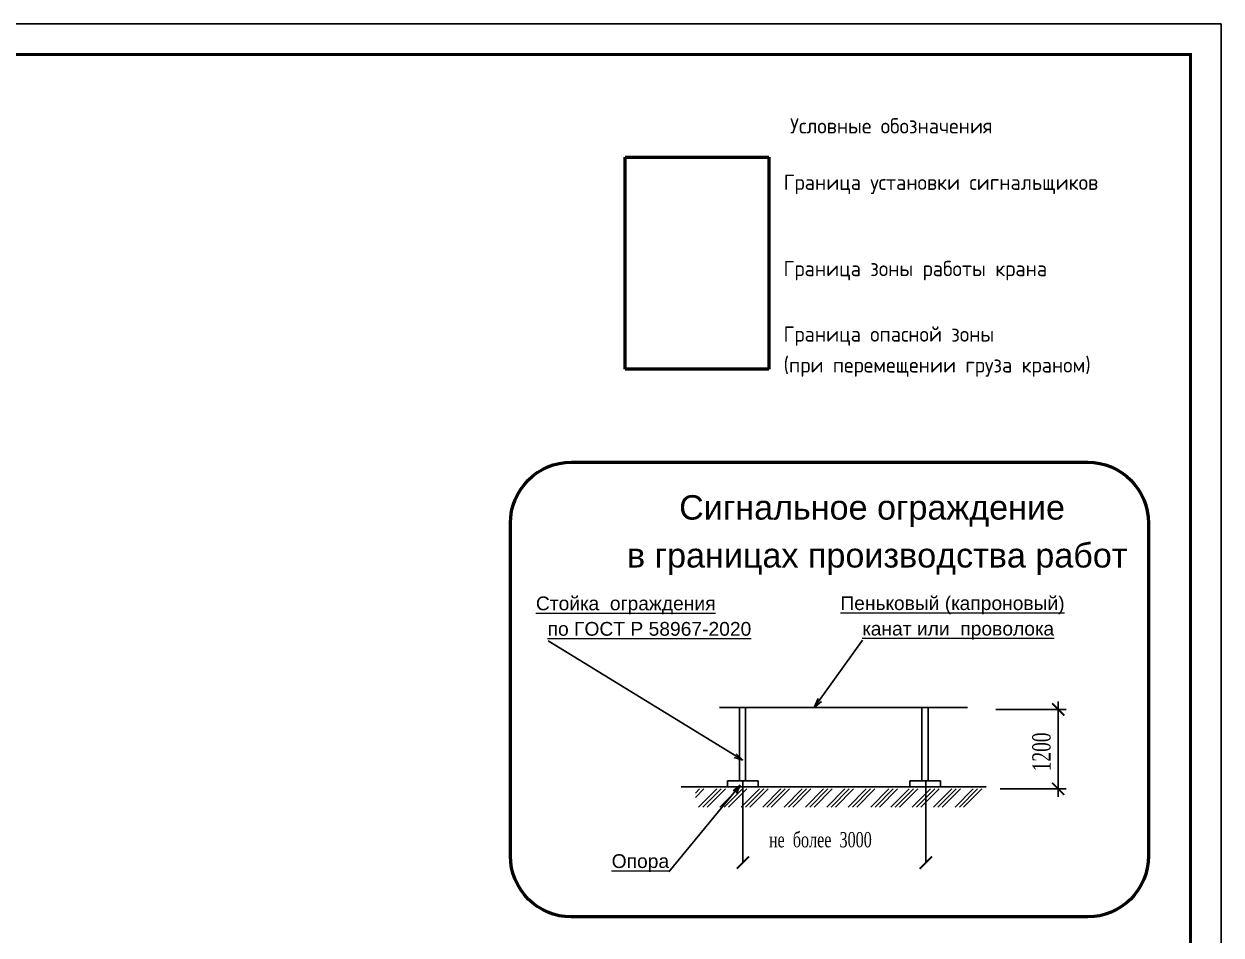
# Model space of a CAD drawing. Header units: millimetres. Extents: x 1981 to 3888, y 1583 to 2809.
# Drawn here: x 3691.8 to 3887.8, y 2128 to 2277.2 of the extents above; entities that cross this region are included whole.
import ezdxf
from ezdxf.enums import TextEntityAlignment as Align

# ---------------------------------------------------------------- set-up
doc = ezdxf.new("R2010")
doc.units = ezdxf.units.MM
doc.layers.add('Демонтаж', color=5, linetype='Continuous', lineweight=50)
doc.layers.add('Демонтаж @ 1', color=5, linetype='Continuous', lineweight=50)
doc.layers.add('РП-Рамка_Ном_пера__250', color=7, linetype='Continuous', lineweight=18, true_color=0x494949)
doc.layers.add('Т стройгенплан', color=7, linetype='Continuous')
doc.layers.add('Форматы', color=7, linetype='Continuous')
doc.styles.add('GOST 2.304', font='CS_Gost2304.shx', dxfattribs={"width": 0.7})
doc.styles.add('GOST-2.304_Type-B', font='GOST Common.ttf')
doc.styles.get("Standard").update_dxf_attribs({"font": 'GOST Common.ttf'})
doc.styles.add('СГЕНЕРИР_СТИЛЬ_1', font='arial.ttf')
picture_1 = doc.add_image_def('image6.jpg', size_in_pixel=(831, 358))

# ---------------------------------------------------------------- blocks, each defined once
blk = doc.blocks.new('_ARCHTICK')
at = {"color": 0, "linetype": 'ByBlock', "const_width": 0.15}
blk.add_lwpolyline([(-0.5, -0.5), (0.5, 0.5)], dxfattribs=at)
blk = doc.blocks.new('*U110')
blk.add_lwpolyline([(0, 0), (420, 0), (420, -297), (0, -297)], close=True)
at = {"const_width": 0.5}
blk.add_lwpolyline([(20, -5), (415, -5), (415, -292), (20, -292)], close=True, dxfattribs=at)
at = {"style": 'GOST-2.304_Type-B'}
blk.add_attdef('РАЗРАБОТАЛ', text='', height=2.5, dxfattribs=at).set_placement((250.5, -264.22), align=Align.MIDDLE_LEFT)
at = {"style": 'GOST-2.304_Type-B', "flags": 8}
for tag, height, p in [('ДАТА', 2.5, (290.07, -264.4)), ('ЛИСТ', 3, (386.39, -271.92)), ('ЛИСТОВ', 3, (403.89, -271.92)), ('ФОРМАТ', 3, (380.97, -294.75))]:
    blk.add_attdef(tag, text='', height=height, dxfattribs=at).set_placement(p, align=Align.MIDDLE_CENTER)
at = {"style": 'GOST-2.304_Type-B'}
blk.add_attdef('ПРОВЕРИЛ', (250.75, -270.73), '', height=2.5, dxfattribs=at)
at = {"style": 'GOST-2.304_Type-B', "flags": 8}
for tag, p in [('ТЕПЛОВЫЕ_СЕТИ_001', (316.44, -271)), ('ИМЯ_ЧЕРТЕЖА_001', (318.09, -285.55))]:
    blk.add_attdef(tag, p, '', height=3, dxfattribs=at)

msp = doc.modelspace()

# ---------------------------------------------------------------- linework, layer by layer
at = {"layer": 'Демонтаж', "color": 1, "lineweight": 53}
msp.add_lwpolyline([(3781.42668, 2205.47805), (3865.93952, 2205.47805, -0.414213562), (3875.93952, 2195.47805), (3875.93952, 2141.01424, -0.414213562), (3865.93952, 2131.01424), (3781.42668, 2131.01424, -0.414213562), (3771.42668, 2141.01424), (3771.42668, 2195.47805, -0.414213562)], format="xyb", close=True, dxfattribs=at)
at = {"layer": 'Т стройгенплан', "color": 7, "linetype": 'Continuous', "lineweight": -3}
for p, q in [((3829.08649, 2176.30654), (3821.17986, 2165.29758)), ((3777.60022, 2176.23502), (3809.46688, 2156.68296)), ((3797.35727, 2138.38582), (3809.0765, 2152.56278))]:
    msp.add_line(p, q, dxfattribs=at)
at = {"layer": 'Т стройгенплан', "color": 7, "linetype": 'Continuous', "lineweight": 30}
for p, q in [((3821.18569, 2165.28962), (3821.8177, 2166.78782)), ((3808.92353, 2165.29298), (3805.65018, 2165.29298)), ((3809.91937, 2165.29298), (3808.92353, 2165.29298)), ((3808.92353, 2165.29298), (3808.92353, 2153.29298)), ((3809.91937, 2153.29298), (3809.91937, 2165.29298)), ((3839.83011, 2165.29298), (3809.91937, 2165.29298)), ((3821.17617, 2165.30087), (3822.35591, 2166.30761)), ((3838.83428, 2165.29298), (3838.83428, 2153.29298)), ((3839.83011, 2153.29298), (3839.83011, 2165.29298)), ((3839.83011, 2165.29298), (3846.26248, 2165.29298)), ((3809.46731, 2156.6828), (3808.05124, 2157.12989)), ((3809.46717, 2156.68296), (3808.37477, 2157.71577)), ((3807.00515, 2152.29298), (3807.00515, 2153.29298)), ((3807.00515, 2153.29298), (3812.00368, 2153.29298)), ((3812.00368, 2153.29298), (3812.00368, 2152.30094)), ((3836.85499, 2152.29298), (3836.85499, 2153.29298)), ((3836.85499, 2153.29298), (3841.85351, 2153.29298)), ((3841.85351, 2153.29298), (3841.85351, 2152.30094)), ((3799.41937, 2152.29283), (3849.33011, 2152.29283)), ((3809.0765, 2152.56355), (3807.89346, 2151.64136)), ((3809.07294, 2152.56309), (3808.44944, 2151.19881))]:
    msp.add_line(p, q, dxfattribs=at)
at = {"layer": 'Т стройгенплан', "color": 7}
for p, q in [((3850.93323, 2164.98791), (3862.43954, 2164.98791)), ((3861.13954, 2166.28791), (3861.13954, 2150.68775)), ((3809.50441, 2153.29298), (3809.50441, 2139.89749)), ((3839.4603, 2153.29298), (3839.4603, 2139.89749)), ((3801.73282, 2151.27493), (3802.41974, 2151.96185)), ((3801.73282, 2150.56782), (3803.12685, 2151.96185)), ((3802.24263, 2148.99185), (3805.21263, 2151.96185)), ((3802.94974, 2148.99185), (3805.91974, 2151.96185)), ((3803.65685, 2148.99185), (3806.62685, 2151.96185)), ((3805.74263, 2148.99185), (3808.71263, 2151.96185)), ((3806.44974, 2148.99185), (3809.41974, 2151.96185)), ((3807.15685, 2148.99185), (3810.12685, 2151.96185)), ((3809.24263, 2148.99185), (3812.21263, 2151.96185)), ((3809.94974, 2148.99185), (3812.91974, 2151.96185)), ((3810.65685, 2148.99185), (3813.62685, 2151.96185)), ((3812.74263, 2148.99185), (3815.71263, 2151.96185)), ((3813.44974, 2148.99185), (3816.41974, 2151.96185)), ((3814.15685, 2148.99185), (3817.12685, 2151.96185)), ((3816.24263, 2148.99185), (3819.21263, 2151.96185)), ((3816.94974, 2148.99185), (3819.91974, 2151.96185)), ((3817.65685, 2148.99185), (3820.62685, 2151.96185)), ((3819.74263, 2148.99185), (3822.71263, 2151.96185)), ((3820.44974, 2148.99185), (3823.41974, 2151.96185)), ((3821.15685, 2148.99185), (3824.12685, 2151.96185)), ((3823.24263, 2148.99185), (3826.21263, 2151.96185)), ((3823.94974, 2148.99185), (3826.91974, 2151.96185)), ((3824.65685, 2148.99185), (3827.62685, 2151.96185)), ((3826.74263, 2148.99185), (3829.71263, 2151.96185)), ((3827.44974, 2148.99185), (3830.41974, 2151.96185)), ((3828.15685, 2148.99185), (3831.12685, 2151.96185)), ((3830.44263, 2148.99185), (3833.41263, 2151.96185)), ((3831.14974, 2148.99185), (3834.11974, 2151.96185)), ((3831.85685, 2148.99185), (3834.82685, 2151.96185)), ((3833.74263, 2148.99185), (3836.71263, 2151.96185)), ((3834.44974, 2148.99185), (3837.41974, 2151.96185)), ((3835.15685, 2148.99185), (3838.12685, 2151.96185)), ((3837.24263, 2148.99185), (3840.21263, 2151.96185)), ((3837.94974, 2148.99185), (3840.91974, 2151.96185)), ((3838.65685, 2148.99185), (3841.62685, 2151.96185)), ((3840.74263, 2148.99984), (3843.71263, 2151.96984)), ((3841.44974, 2148.99984), (3844.41974, 2151.96984)), ((3842.15685, 2148.99984), (3845.12685, 2151.96984)), ((3844.24263, 2148.99185), (3847.21263, 2151.96185)), ((3844.94974, 2148.99185), (3847.91974, 2151.96185)), ((3845.65685, 2148.99185), (3848.62685, 2151.96185)), ((3851.61562, 2151.98775), (3862.43954, 2151.98775))]:
    msp.add_line(p, q, dxfattribs=at)

# ---------------------------------------------------------------- block references
at = {"layer": 'Т стройгенплан', "color": 7, "xscale": 2, "yscale": 2, "zscale": 2}
for p, rotation in [((3861.13954, 2164.98791), 90), ((3861.13954, 2151.98775), 270), ((3809.50441, 2139.89749), 180)]:
    msp.add_blockref('_ARCHTICK', p, dxfattribs=dict(at, rotation=rotation))
msp.add_blockref('_ARCHTICK', (3839.4603, 2139.89749), dxfattribs=at)
at = {"layer": 'Форматы'}
msp.add_blockref('*U110', (3467.81387, 2277.23993), dxfattribs=at)

# ---------------------------------------------------------------- texts
at = {"layer": 'Демонтаж @ 1', "color": 18, "lineweight": 53, "true_color": 0x000000}
for s, p in [('Условные обозначения', (3817.23728, 2259.30194)), ('Граница установки сигнальщиков', (3816.17536, 2250.06397)), ('Граница зоны работы крана', (3816.15834, 2235.93475)), ('Граница опасной зоны', (3816.15834, 2225.20855)), ('(при перемещении груза краном)', (3816.15834, 2220.15267))]:
    msp.add_text(s, height=2.5, dxfattribs=at).set_placement(p)
at = {"layer": 'РП-Рамка_Ном_пера__250', "linetype": 'Continuous', "style": 'СГЕНЕРИР_СТИЛЬ_1'}
for s, height, p in [('Сигнальное ограждение', 4, (3799.06056, 2196.0746)), ('в границах производства работ', 4, (3790.524, 2188.22866)), ('%%UСтойка  ограждения', 2.2554415, (3775.60391, 2181.2306)), ('%%UПеньковый (капроновый)', 2.2554415, (3825.4638, 2181.2644)), ('%%Uпо ГОСТ Р 58967-2020', 2.2554415, (3777.51689, 2177.05851)), ('%%Uканат или  проволока', 2.2554415, (3829.05851, 2177.09773)), ('%%UОпора', 2.255442, (3788.00815, 2139.02662))]:
    msp.add_text(s, height=height, dxfattribs=at).set_placement(p)
at = {"layer": 'Т стройгенплан', "color": 251, "linetype": 'Continuous', "lineweight": 30, "true_color": 0x494949, "insert": (3858.42356, 2157.64328), "char_height": 3, "attachment_point": 5, "rotation": 90, "style": 'GOST 2.304'}
msp.add_mtext('{\\fTimes New Roman|b0|i0|c204|p18; \\fTimes New Roman|b0|i0|c0|p18;1200}', dxfattribs=at)
at = {"layer": 'Т стройгенплан', "color": 251, "linetype": 'Continuous', "lineweight": 30, "true_color": 0x494949, "insert": (3822.18909, 2143.64157), "char_height": 2.5, "attachment_point": 5, "style": 'GOST 2.304'}
msp.add_mtext('{\\fTimes New Roman|b0|i0|c204|p18;не  более  3\\fTimes New Roman|b0|i0|c0|p18;000 }', dxfattribs=at)

# ---------------------------------------------------------------- pictures from other files: only their frames are drawn
at = {"layer": 'Демонтаж', "color": 7, "lineweight": 53, "true_color": 0xffffff}
image = msp.add_image(picture_1, insert=(3787.34787, 2212.06355), size_in_units=(147.869, 63.70289), dxfattribs=at)
image.set_boundary_path([(15.52954, 113.77491), (147.76633, 308.85064)])

doc.saveas('drawing.dxf')
